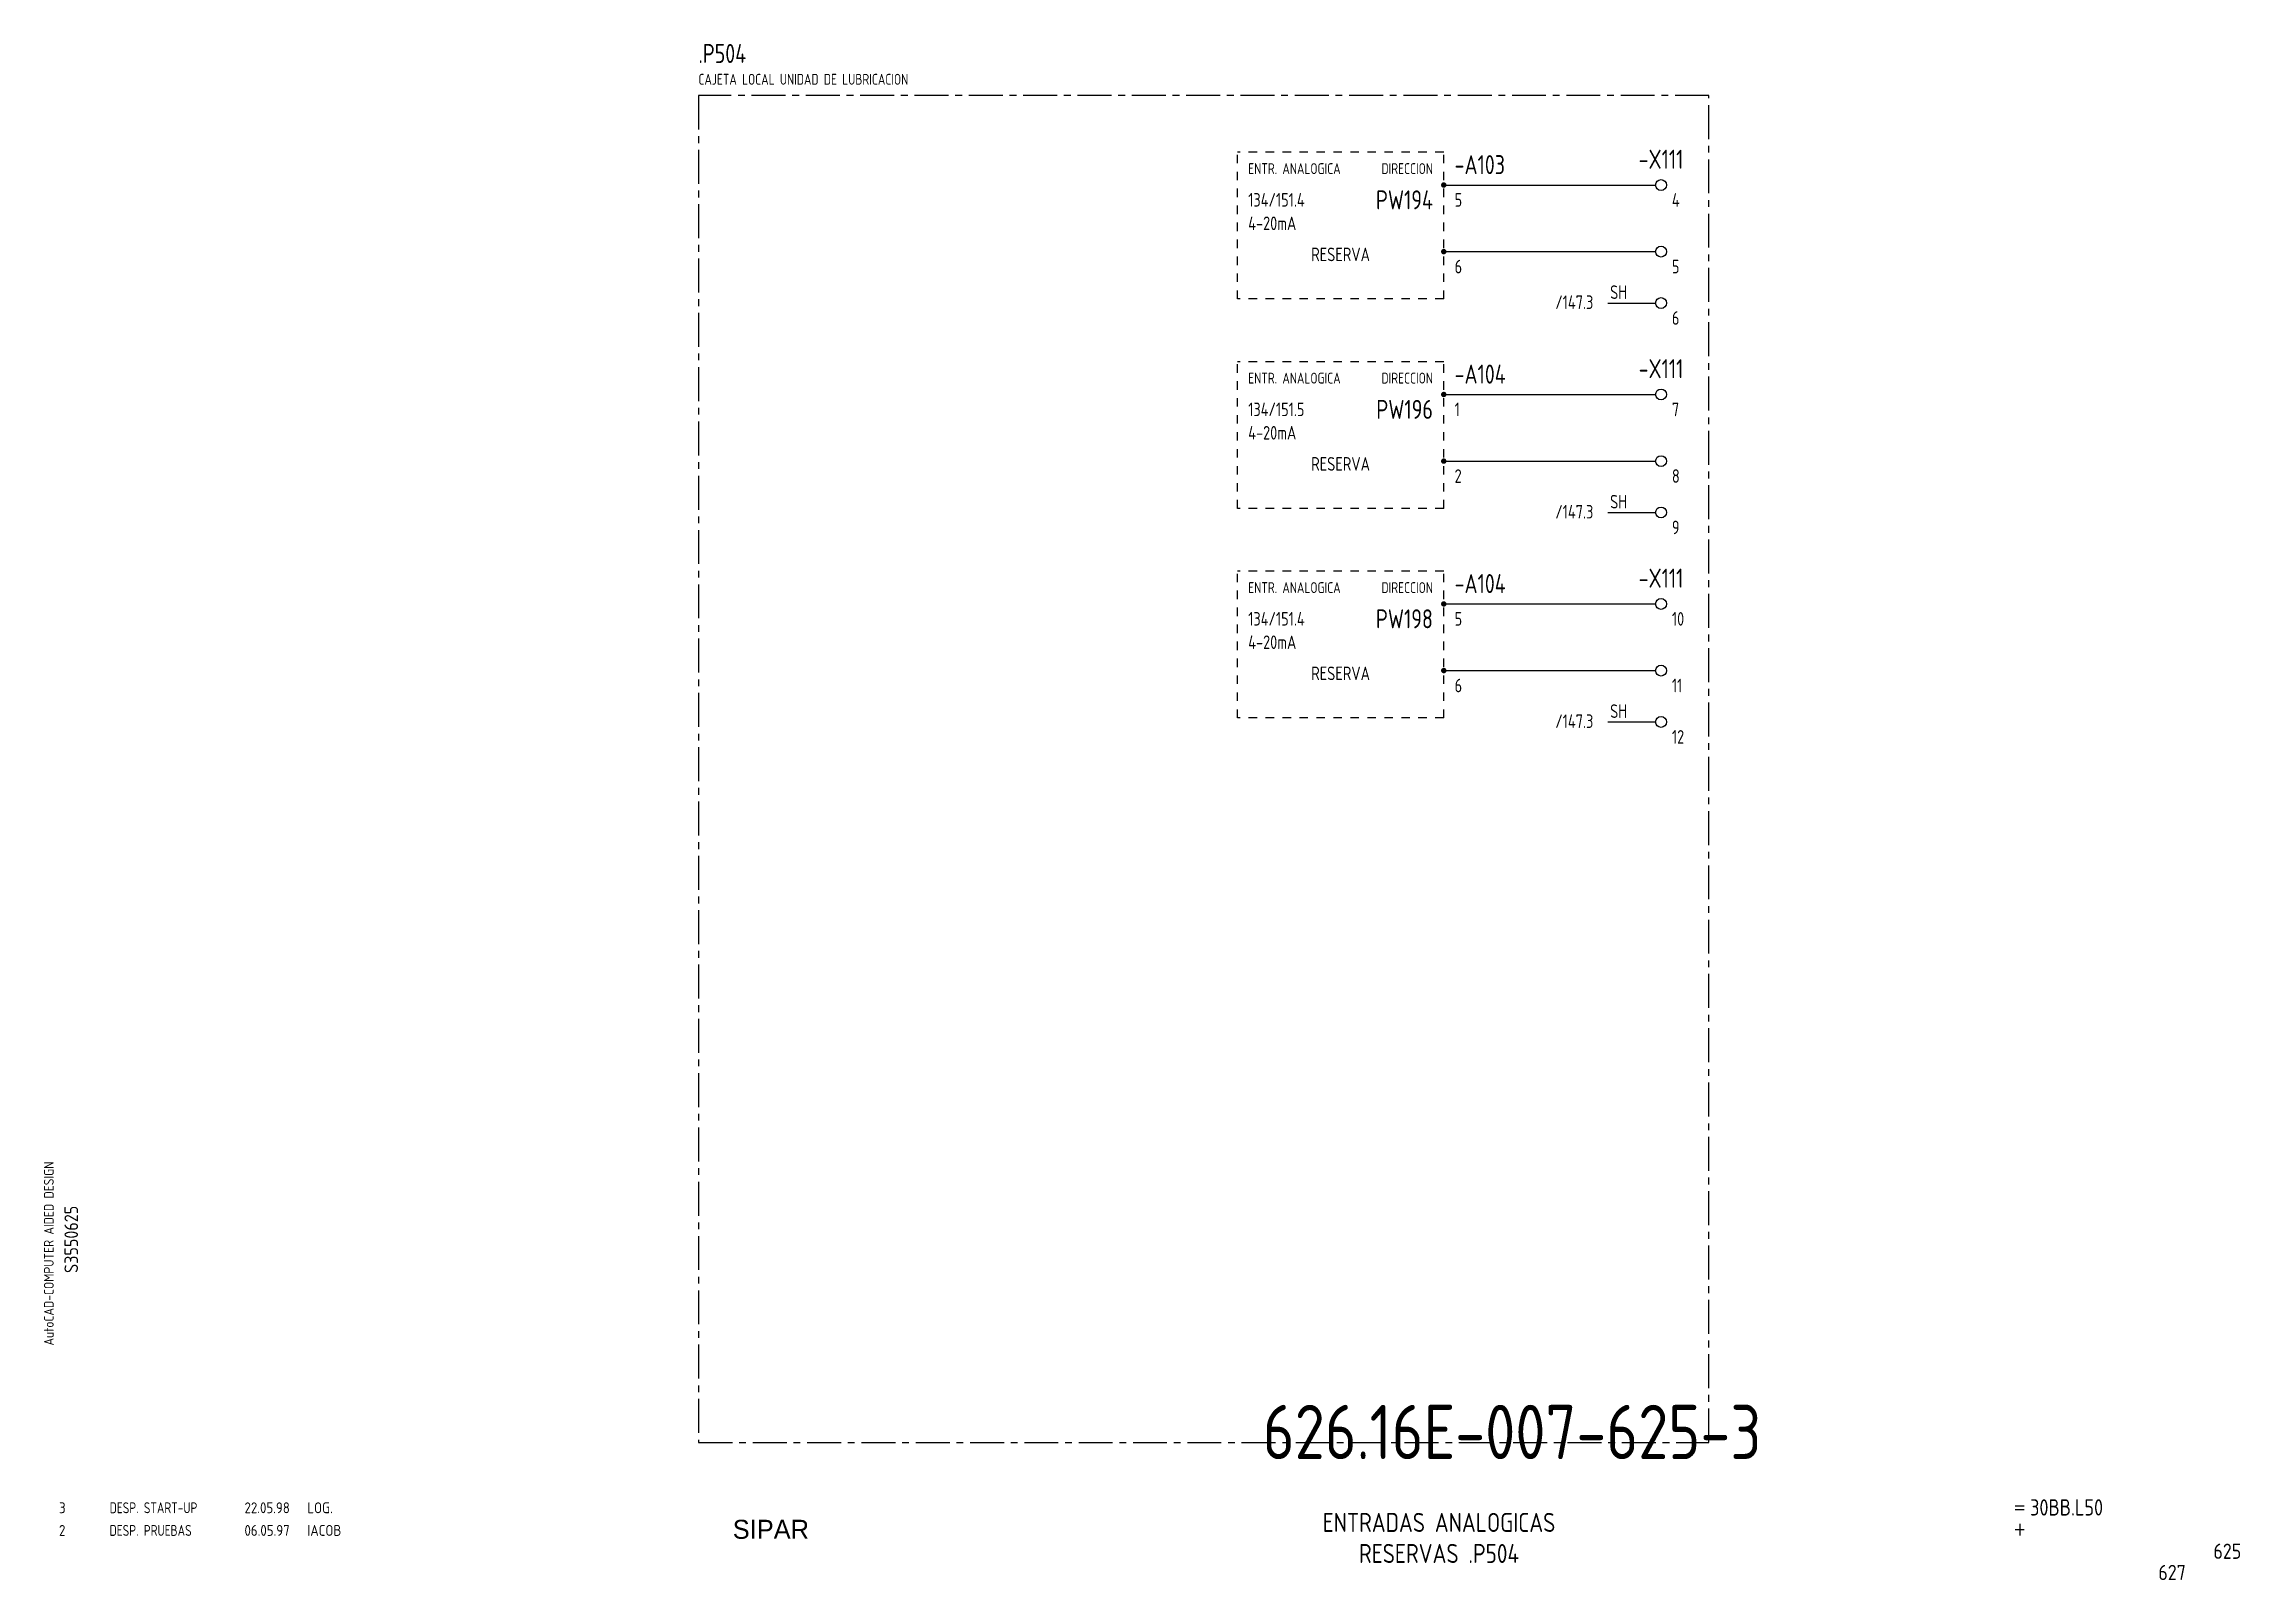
# Model space of a CAD drawing. Extents: x 10 to 414, y 6 to 289.
import ezdxf
from ezdxf.enums import TextEntityAlignment as Align

# ---------------------------------------------------------------- set-up
doc = ezdxf.new("R2010")
doc.units = 0
doc.header["$LTSCALE"] = 5
doc.header["$MEASUREMENT"] = 0
doc.linetypes.add('CENTER', pattern=[2, 1.25, -0.25, 0.25, -0.25])
doc.linetypes.add('HIDDEN1', pattern=[0.625, 0.3125, -0.3125])
doc.layers.get('0').update_dxf_attribs({"linetype": 'CONTINUOUS'})
doc.layers.add('3', color=3, linetype='CONTINUOUS')
doc.layers.add('CART', color=7, linetype='CONTINUOUS')
doc.styles.add('DIN', font='DIN.shx', dxfattribs={"width": 0.85})
doc.styles.add('N', font='ROMANS', dxfattribs={"width": 0.85, "height": 3})
doc.styles.add('X', font='UNIV.SHX', dxfattribs={"height": 3.5})

# ---------------------------------------------------------------- blocks, each defined once
blk = doc.blocks.new('B5-3')
at = {"linetype": 'Continuous', "const_width": 0.5}
blk.add_lwpolyline([(-0.25, 0, 1), (0.25, 0, 1)], format="xyb", close=True, dxfattribs=at)
blk = doc.blocks.new('REV2')
at = {"color": 3, "style": 'DIN'}
for s, width, p in [('2', 0.9, (12.45, 13.79)), ('DESP. PRUEBAS', 0.8, (21.76, 13.79)), ('06.05.97', 0.9, (46.59, 13.79)), ('IACOB', 0.9, (58.16, 13.79))]:
    blk.add_text(s, height=2, dxfattribs=dict(at, width=width)).set_placement(p)
blk = doc.blocks.new('DESP')
at = {"color": 3, "style": 'DIN'}
for s, width, p in [('3', 0.9, (7.45, 13.02)), ('DESP. START-UP', 0.8, (16.76, 13.02)), ('22.05.98', 0.9, (41.59, 13.02)), ('LOG.', 0.9, (53.16, 13.02))]:
    blk.add_text(s, height=2, dxfattribs=dict(at, width=width)).set_placement(p)

msp = doc.modelspace()

# ---------------------------------------------------------------- linework, layer by layer
at = {"color": 3, "linetype": 'CENTER'}
for p, q in [((130.17, 279), (130.17, 31)), ((316.2, 279), (130.17, 279)), ((316.2, 31), (316.2, 279)), ((130.17, 31), (316.2, 31))]:
    msp.add_line(p, q, dxfattribs=at)
at = {"linetype": 'HIDDEN1'}
for p, q in [((229.38, 241.55), (229.38, 268.55)), ((267.38, 268.55), (229.38, 268.55)), ((267.38, 241.55), (267.38, 268.55)), ((267.38, 241.55), (229.38, 241.55)), ((267.38, 229.97), (229.38, 229.97)), ((229.38, 202.97), (229.38, 229.97)), ((267.38, 202.97), (267.38, 229.97)), ((267.38, 202.97), (229.38, 202.97)), ((267.38, 191.4), (229.38, 191.4)), ((229.38, 164.4), (229.38, 191.4)), ((267.38, 164.4), (267.38, 191.4)), ((267.38, 164.4), (229.38, 164.4))]:
    msp.add_line(p, q, dxfattribs=at)
for p, q in [((267.38, 262.53), (306.38, 262.53)), ((267.38, 250.26), (306.38, 250.26)), ((297.59, 240.8), (306.38, 240.8)), ((267.38, 223.96), (306.38, 223.96)), ((267.38, 211.69), (306.38, 211.69)), ((297.59, 202.23), (306.38, 202.23)), ((267.38, 185.39), (306.38, 185.39)), ((267.38, 173.12), (306.38, 173.12)), ((297.59, 163.66), (306.38, 163.66))]:
    msp.add_line(p, q)
for centre in [(307.38, 262.53), (307.38, 250.26), (307.38, 240.8), (307.38, 223.96), (307.38, 211.69), (307.38, 202.23), (307.38, 185.39), (307.38, 173.12), (307.38, 163.66)]:
    msp.add_circle(centre, 1)

# ---------------------------------------------------------------- block references
for p in [(267.38, 262.53), (267.38, 250.26), (267.38, 223.96), (267.38, 211.69), (267.38, 185.39), (267.38, 173.12)]:
    msp.add_blockref('B5-3', p)
at = {"linetype": 'Continuous'}
for name, p in [('DESP', (5.01, 4.94)), ('REV2', (0, 0))]:
    msp.add_blockref(name, p, dxfattribs=at)

# ---------------------------------------------------------------- texts
at = {"color": 3, "style": 'DIN', "width": 0.8}
msp.add_text('.P504', height=3.5, dxfattribs=at).set_placement((130.17, 285))
at = {"style": 'DIN', "width": 0.8}
for s, height, p in [('CAJETA LOCAL UNIDAD DE LUBRICACION', 2, (130.17, 281)), ('134/151.4', 2.5, (231.38, 258.55)), ('5', 2.5, (269.38, 258.53)), ('4', 2.5, (309.38, 258.53)), ('4-20mA', 2.5, (231.38, 254.23)), ('6', 2.5, (269.38, 246.26)), ('5', 2.5, (309.38, 246.26)), ('SH', 2.5, (298, 241.55)), ('/147.3', 2.5, (287.91, 239.7)), ('6', 2.5, (309.38, 236.8)), ('134/151.5', 2.5, (231.38, 219.97)), ('1', 2.5, (269.38, 219.96)), ('7', 2.5, (309.38, 219.96)), ('4-20mA', 2.5, (231.38, 215.66)), ('2', 2.5, (269.38, 207.69)), ('8', 2.5, (309.38, 207.69)), ('/147.3', 2.5, (287.91, 201.12)), ('SH', 2.5, (298, 202.97)), ('9', 2.5, (309.38, 198.23)), ('134/151.4', 2.5, (231.38, 181.4)), ('5', 2.5, (269.38, 181.39)), ('10', 2.5, (309.38, 181.39)), ('4-20mA', 2.5, (231.38, 177.09)), ('6', 2.5, (269.38, 169.12)), ('11', 2.5, (309.38, 169.12)), ('SH', 2.5, (298, 164.4)), ('/147.3', 2.5, (287.91, 162.55)), ('12', 2.5, (309.38, 159.66))]:
    msp.add_text(s, height=height, dxfattribs=at).set_placement(p)
at = {"color": 1, "style": 'DIN', "width": 0.8}
for p in [(231.38, 264.55), (231.38, 225.97), (231.38, 187.4)]:
    msp.add_text('ENTR. ANALOGICA', height=2, dxfattribs=at).set_placement(p)
for p in [(265.38, 264.55), (265.38, 225.97), (265.38, 187.4)]:
    msp.add_text('DIRECCION', height=2, dxfattribs=at).set_placement(p, align=Align.RIGHT)
at = {"style": 'DIN', "width": 0.8}
for p in [(248.38, 248.5), (248.38, 209.93), (248.38, 171.36)]:
    msp.add_text('RESERVA', height=2.5, dxfattribs=at).set_placement(p, align=Align.CENTER)
at = {"color": 2, "insert": (234.06, 37.92), "char_height": 10, "width": 111.0411, "attachment_point": 1, "style": 'DIN'}
msp.add_mtext('626.16E-007-625-3', dxfattribs=at)
at = {"layer": '3', "style": 'DIN', "width": 0.8}
for s, p in [('-A103', (269.38, 264.53)), ('-A104', (269.38, 225.96)), ('-A104', (269.38, 187.39))]:
    msp.add_text(s, height=3.5, dxfattribs=at).set_placement(p)
for p in [(307.38, 265.53), (307.38, 226.96), (307.38, 188.39)]:
    msp.add_text('-X111', height=3.5, dxfattribs=at).set_placement(p, align=Align.CENTER)
for s, p in [('PW194', (265.38, 258.05)), ('PW196', (265.38, 219.47)), ('PW198', (265.38, 180.9))]:
    msp.add_text(s, height=3.5, dxfattribs=at).set_placement(p, align=Align.RIGHT)
at = {"layer": '3', "color": 2, "style": 'DIN', "width": 0.85}
for s, p in [('ENTRADAS ANALOGICAS', (266.5, 14.51)), ('RESERVAS .P504', (266.5, 8.8))]:
    msp.add_text(s, height=3.5, dxfattribs=at).set_placement(p, align=Align.CENTER)
at = {"layer": 'CART', "color": 1, "style": 'DIN', "width": 0.9}
msp.add_text('AutoCAD-COMPUTER AIDED DESIGN', height=1.8, rotation=90, dxfattribs=at).set_placement((11.47, 48.84))
at = {"layer": 'CART', "color": 3, "style": 'N', "width": 0.85}
for s, p in [('=', (372.24, 17.91)), ('+', (372.24, 13.87))]:
    msp.add_text(s, height=2.5, dxfattribs=at).set_placement(p)
at = {"layer": 'CART', "color": 3, "style": 'DIN', "width": 0.9, "flags": 1}
msp.add_attdef('S3550625', text='', height=2.5, rotation=90, dxfattribs=at).set_placement((15.95, 68.38), align=Align.CENTER)
at = {"layer": 'CART', "color": 3, "style": 'DIN', "width": 0.85}
msp.add_attdef('30BB.L50', text='', height=3, dxfattribs=at).set_placement((375.33, 16.63), align=Align.BOTTOM_LEFT)
at = {"layer": 'CART', "color": 6, "style": 'X', "flags": 1}
msp.add_attdef('SIPAR', text='', height=3.5, dxfattribs=at).set_placement((143.5, 15), align=Align.MIDDLE)
at = {"layer": 'CART', "color": 2, "style": 'DIN', "width": 0.9, "flags": 1}
msp.add_attdef('625', text='', height=2.8, dxfattribs=at).set_placement((414.2, 9.56), align=Align.RIGHT)
at = {"layer": 'CART', "color": 7, "style": 'DIN', "width": 0.9, "flags": 1}
msp.add_attdef('627', (398.93, 5.65), '', height=2.8, dxfattribs=at)

doc.saveas('drawing.dxf')
